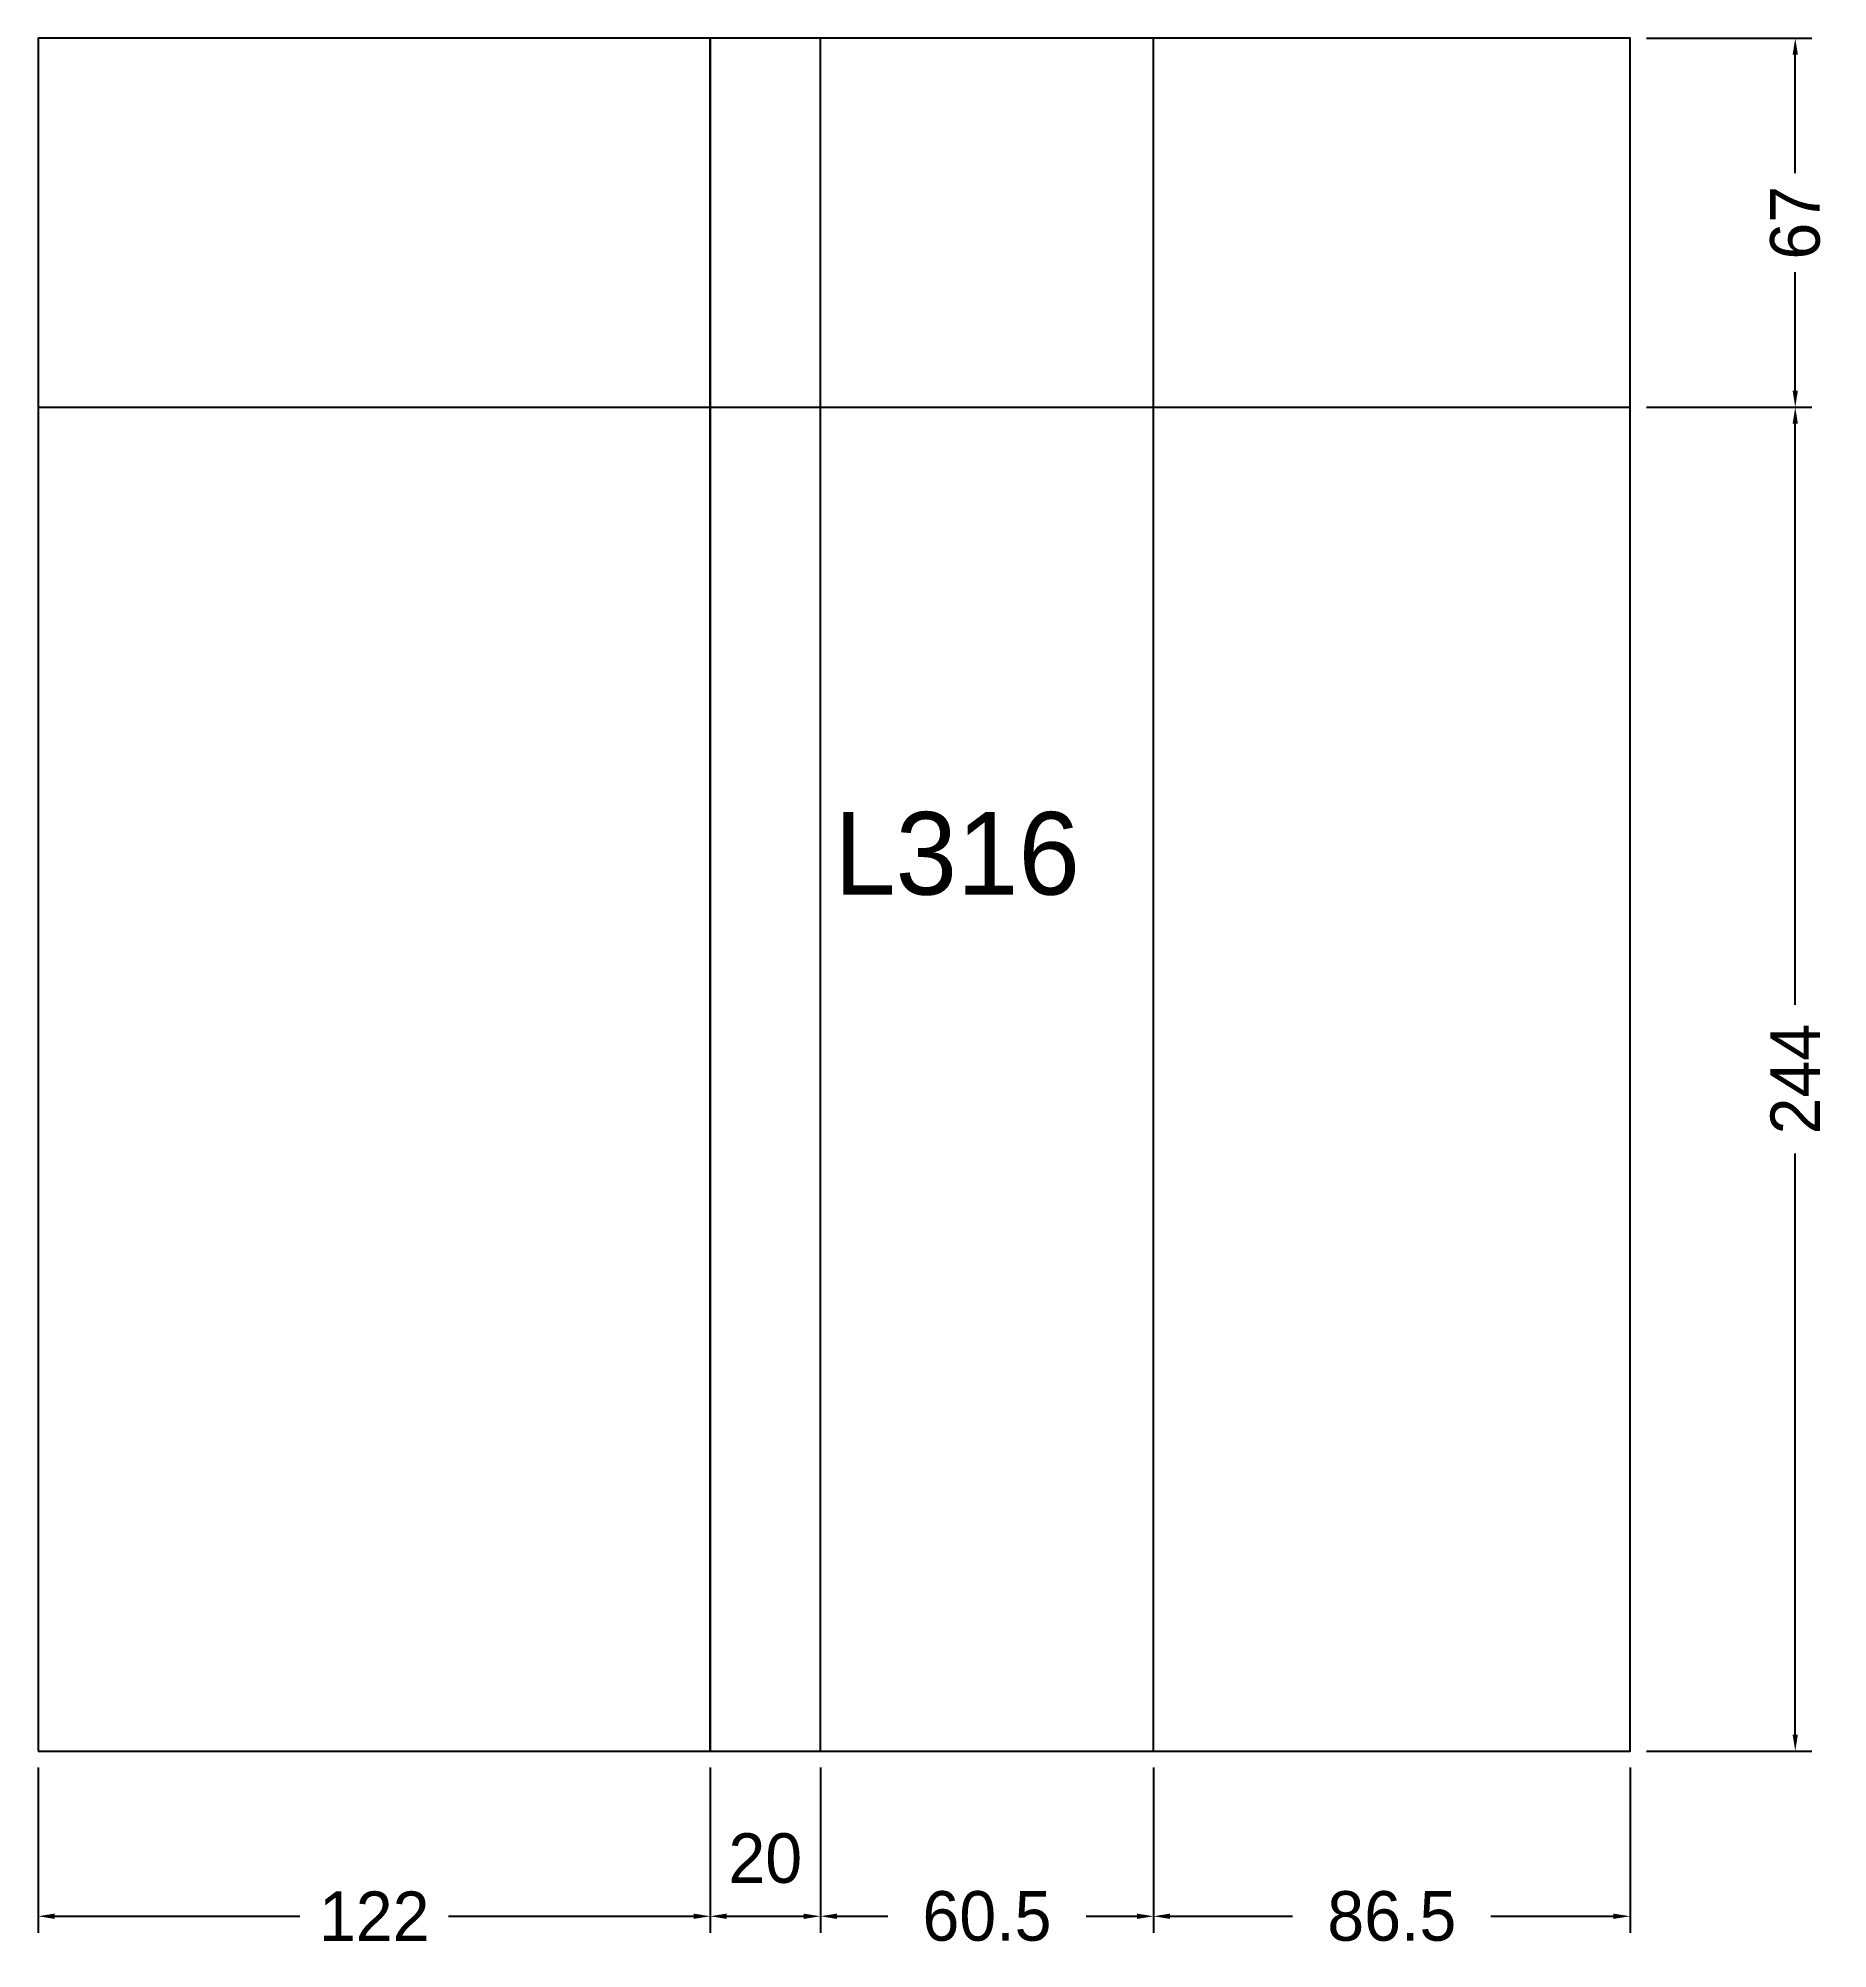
# Model space of a CAD drawing. Extents: x 5789 to 6114, y 2245 to 2592.
import ezdxf

# ---------------------------------------------------------------- set-up
doc = ezdxf.new("R2010")
doc.units = 0
for name, color, linetype in [('3', 3, 'Continuous'), ('4', 4, 'Continuous'), ('9', 9, 'Continuous'), ('Painéis', 200, 'Continuous')]:
    doc.layers.add(name, color=color, linetype=linetype)
doc.dimstyles.new('COTA PAINEL-50', dxfattribs={"dimtxt": 9, "dimasz": 3, "dimexe": 3, "dimexo": 3, "dimgap": 3, "dimtad": 1, "dimdec": 1, "dimcen": 2.5, "dimclrd": 4, "dimclre": 4, "dimclrt": 240, "dimazin": 3, "dimtfac": 1, "dimtmove": 0, "dimatfit": 3})

# ---------------------------------------------------------------- blocks, each defined once
blk = doc.blocks.new('_CLOSEDFILLED')
at = {"color": 0, "linetype": 'BYBLOCK'}
blk.add_solid([(-1, 0.16), (0, 0), (-1, -0.16)], dxfattribs=at)
blk = doc.blocks.new('*D1')
at = {"color": 4}
for p, q in [((5789.07, 2277.94), (5789.07, 2247.94)), ((5911.07, 2277.94), (5911.07, 2247.94)), ((5792.07, 2250.94), (5836.57, 2250.94)), ((5863.57, 2250.94), (5908.07, 2250.94))]:
    blk.add_line(p, q, dxfattribs=at)
at = {"layer": 'Defpoints'}
for p in [(5789.07, 2280.94), (5911.07, 2280.94), (5789.07, 2250.94)]:
    blk.add_point(p, dxfattribs=at)
at = {"layer": 'Painéis', "color": 4, "xscale": 3, "yscale": 3, "rotation": 180}
blk.add_blockref('_CLOSEDFILLED', (5789.07, 2250.94), dxfattribs=at)
at = {"layer": 'Painéis', "color": 4, "xscale": 3, "yscale": 3}
blk.add_blockref('_CLOSEDFILLED', (5911.07, 2250.94), dxfattribs=at)
at = {"layer": 'Painéis', "color": 240, "insert": (5850.07, 2250.94), "char_height": 9, "attachment_point": 5}
blk.add_mtext('122', dxfattribs=at)
blk = doc.blocks.new('*D2')
at = {"color": 4}
for p, q in [((5911.07, 2277.94), (5911.07, 2247.94)), ((5931.07, 2277.94), (5931.07, 2247.94)), ((5914.07, 2250.94), (5928.07, 2250.94))]:
    blk.add_line(p, q, dxfattribs=at)
at = {"layer": 'Defpoints'}
for p in [(5911.07, 2280.94), (5931.07, 2280.94), (5911.07, 2250.94)]:
    blk.add_point(p, dxfattribs=at)
at = {"layer": 'Painéis', "color": 4, "xscale": 3, "yscale": 3, "rotation": 180}
blk.add_blockref('_CLOSEDFILLED', (5911.07, 2250.94), dxfattribs=at)
at = {"layer": 'Painéis', "color": 4, "xscale": 3, "yscale": 3}
blk.add_blockref('_CLOSEDFILLED', (5931.07, 2250.94), dxfattribs=at)
at = {"layer": 'Painéis', "color": 240, "insert": (5921.07, 2261.44), "char_height": 9, "attachment_point": 5}
blk.add_mtext('20', dxfattribs=at)
blk = doc.blocks.new('*D3')
at = {"color": 4}
for p, q in [((5931.07, 2277.94), (5931.07, 2247.94)), ((5991.57, 2277.94), (5991.57, 2247.94)), ((5934.07, 2250.94), (5943.32, 2250.94)), ((5979.32, 2250.94), (5988.57, 2250.94))]:
    blk.add_line(p, q, dxfattribs=at)
at = {"layer": 'Defpoints'}
for p in [(5931.07, 2280.94), (5991.57, 2280.94), (5931.07, 2250.94)]:
    blk.add_point(p, dxfattribs=at)
at = {"layer": 'Painéis', "color": 4, "xscale": 3, "yscale": 3, "rotation": 180}
blk.add_blockref('_CLOSEDFILLED', (5931.07, 2250.94), dxfattribs=at)
at = {"layer": 'Painéis', "color": 4, "xscale": 3, "yscale": 3}
blk.add_blockref('_CLOSEDFILLED', (5991.57, 2250.94), dxfattribs=at)
at = {"layer": 'Painéis', "color": 240, "insert": (5961.32, 2250.94), "char_height": 9, "attachment_point": 5}
blk.add_mtext('60.5', dxfattribs=at)
blk = doc.blocks.new('*D4')
at = {"color": 4}
for p, q in [((5991.57, 2277.94), (5991.57, 2247.94)), ((6078.07, 2277.94), (6078.07, 2247.94)), ((5994.57, 2250.94), (6016.82, 2250.94)), ((6052.82, 2250.94), (6075.07, 2250.94))]:
    blk.add_line(p, q, dxfattribs=at)
at = {"layer": 'Defpoints'}
for p in [(5991.57, 2280.94), (6078.07, 2280.94), (5991.57, 2250.94)]:
    blk.add_point(p, dxfattribs=at)
at = {"layer": 'Painéis', "color": 4, "xscale": 3, "yscale": 3, "rotation": 180}
blk.add_blockref('_CLOSEDFILLED', (5991.57, 2250.94), dxfattribs=at)
at = {"layer": 'Painéis', "color": 4, "xscale": 3, "yscale": 3}
blk.add_blockref('_CLOSEDFILLED', (6078.07, 2250.94), dxfattribs=at)
at = {"layer": 'Painéis', "color": 240, "insert": (6034.82, 2250.94), "char_height": 9, "attachment_point": 5}
blk.add_mtext('86.5', dxfattribs=at)
blk = doc.blocks.new('*D5')
at = {"color": 4}
for p, q in [((6081.07, 2524.94), (6111.07, 2524.94)), ((6108.07, 2416.44), (6108.07, 2521.94)), ((6108.07, 2283.94), (6108.07, 2389.44)), ((6081.07, 2280.94), (6111.07, 2280.94))]:
    blk.add_line(p, q, dxfattribs=at)
at = {"layer": 'Defpoints'}
for p in [(6078.07, 2524.94), (6078.07, 2280.94), (6108.07, 2280.94)]:
    blk.add_point(p, dxfattribs=at)
at = {"layer": 'Painéis', "color": 4, "xscale": 3, "yscale": 3}
for p, rotation in [((6108.07, 2524.94), 90), ((6108.07, 2280.94), 270)]:
    blk.add_blockref('_CLOSEDFILLED', p, dxfattribs=dict(at, rotation=rotation))
at = {"layer": 'Painéis', "color": 240, "insert": (6108.07, 2402.94), "char_height": 9, "attachment_point": 5, "rotation": 90}
blk.add_mtext('244', dxfattribs=at)
blk = doc.blocks.new('*D6')
at = {"color": 4}
for p, q in [((6081.07, 2591.94), (6111.07, 2591.94)), ((6108.07, 2567.44), (6108.07, 2588.94)), ((6108.07, 2527.94), (6108.07, 2549.44)), ((6081.07, 2524.94), (6111.07, 2524.94))]:
    blk.add_line(p, q, dxfattribs=at)
at = {"layer": 'Defpoints'}
for p in [(6078.07, 2591.94), (6078.07, 2524.94), (6108.07, 2524.94)]:
    blk.add_point(p, dxfattribs=at)
at = {"layer": 'Painéis', "color": 4, "xscale": 3, "yscale": 3}
for p, rotation in [((6108.07, 2591.94), 90), ((6108.07, 2524.94), 270)]:
    blk.add_blockref('_CLOSEDFILLED', p, dxfattribs=dict(at, rotation=rotation))
at = {"layer": 'Painéis', "color": 240, "insert": (6108.07, 2558.44), "char_height": 9, "attachment_point": 5, "rotation": 90}
blk.add_mtext('67', dxfattribs=at)

msp = doc.modelspace()

# ---------------------------------------------------------------- linework, layer by layer
at = {"layer": '3'}
for p, q in [((6078.07, 2591.94), (5789.07, 2591.94)), ((5789.07, 2591.94), (5789.07, 2280.94)), ((6078.07, 2280.94), (6078.07, 2591.94)), ((5789.07, 2280.94), (6078.07, 2280.94))]:
    msp.add_line(p, q, dxfattribs=at)
at = {"layer": '3', "lineweight": 25}
msp.add_lwpolyline([(5789.07, 2280.94), (6078.07, 2280.94), (6078.07, 2591.94), (5789.07, 2591.94)], close=True, dxfattribs=at)
at = {"layer": '3'}
for points in [[(5911.07, 2280.94), (5911.07, 2591.94)], [(5911.07, 2591.94), (5911.07, 2280.94)], [(5931.07, 2280.94), (5931.07, 2591.94)], [(5991.57, 2280.94), (5991.57, 2591.94)], [(5789.07, 2524.94), (6078.07, 2524.94)]]:
    msp.add_lwpolyline(points, dxfattribs=at)
at = {"layer": '9'}
msp.add_solid([(5931.07, 2280.94), (5931.07, 2480.94), (5931.07, 2280.94)], dxfattribs=at)
at = {"layer": 'Painéis', "lineweight": 18}
for p, q in [((5911.07, 2280.94), (5911.07, 2591.94)), ((5931.07, 2280.94), (5931.07, 2591.94)), ((5991.57, 2280.94), (5991.57, 2591.94)), ((5789.07, 2524.94), (6078.07, 2524.94))]:
    msp.add_line(p, q, dxfattribs=at)

# ---------------------------------------------------------------- texts
at = {"layer": '4'}
msp.add_text('L316', height=15, dxfattribs=at).set_placement((5933.57, 2436.44))

# ---------------------------------------------------------------- dimensions: what is measured, and where the dimension line sits
at = {"layer": 'Painéis'}
for base, p1, p2, text, picture, middle in [((6108.07, 2524.94), (6078.07, 2524.94), (6078.07, 2591.94), '67', '*D6', (6108.07, 2558.44)), ((6108.07, 2280.94), (6078.07, 2280.94), (6078.07, 2524.94), '244', '*D5', (6108.07, 2402.94))]:
    dim = msp.add_linear_dim(base=base, p1=p1, p2=p2, angle=90, text=text, dimstyle='COTA PAINEL-50', dxfattribs=at)
    dim.commit()
    dim.dimension.update_dxf_attribs({"geometry": picture, "text_midpoint": middle})
for base, p1, p2, text, picture, middle in [((5789.07, 2250.94), (5789.07, 2280.94), (5911.07, 2280.94), '122', '*D1', (5850.07, 2250.94)), ((5911.07, 2250.94), (5911.07, 2280.94), (5931.07, 2280.94), '20', '*D2', (5921.07, 2261.44)), ((5931.07, 2250.94), (5931.07, 2280.94), (5991.57, 2280.94), '60.5', '*D3', (5961.32, 2250.94)), ((5991.57, 2250.94), (5991.57, 2280.94), (6078.07, 2280.94), '86.5', '*D4', (6034.82, 2250.94))]:
    dim = msp.add_linear_dim(base=base, p1=p1, p2=p2, text=text, dimstyle='COTA PAINEL-50', dxfattribs=at)
    dim.commit()
    dim.dimension.update_dxf_attribs({"geometry": picture, "text_midpoint": middle})

doc.saveas('drawing.dxf')
